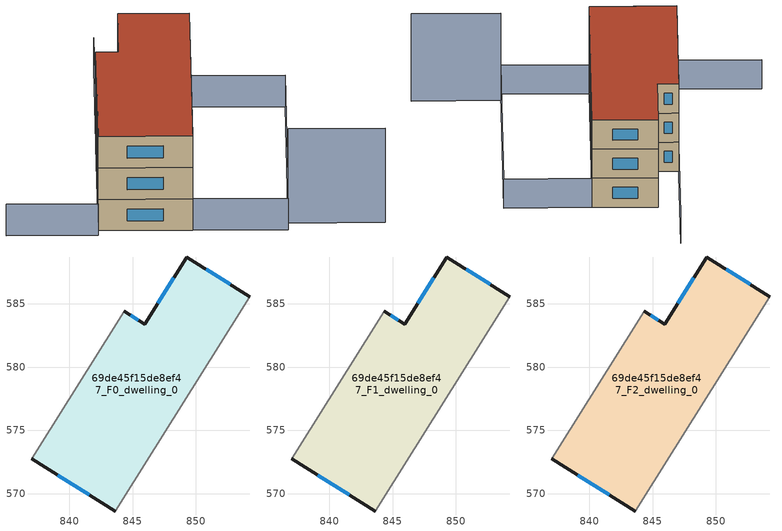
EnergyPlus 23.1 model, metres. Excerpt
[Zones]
69de45f15de8ef47_F0_dwelling_0
 floor ground (EU_floor_Construction): 854.28,585.57 843.63,568.62 837.02,572.75 844.36,584.41 845.96,583.4 849.28,588.7 z0
 wall outside (EU_wall_Construction): 854.28,585.57 849.28,588.7 845.96,583.4 844.36,584.41 / 837.02,572.75 843.63,568.62 z0:3
 wall adiabatic (EU_wall_Construction): 844.36,584.41 837.02,572.75 / 843.63,568.62 854.28,585.57 z0:3
 window (EU_Window_Construction): 845.46,583.72 844.86,584.09 / 848.25,587.05 846.99,585.06 / 852.72,586.54 850.84,587.73 / 839.08,571.46 841.57,569.91 z0.93:2.07
69de45f15de8ef47_F1_dwelling_0
 floor to 69de45f15de8ef47_F0_dwelling_0 (EU_floor_Construction): 854.28,585.57 843.63,568.62 837.02,572.75 844.36,584.41 845.96,583.4 849.28,588.7 z3
 wall outside (EU_wall_Construction): 854.28,585.57 849.28,588.7 845.96,583.4 844.36,584.41 / 837.02,572.75 843.63,568.62 z3:6
 wall adiabatic (EU_wall_Construction): 844.36,584.41 837.02,572.75 / 843.63,568.62 854.28,585.57 z3:6
 window (EU_Window_Construction): 845.46,583.72 844.86,584.09 / 848.25,587.05 846.99,585.06 / 852.72,586.54 850.84,587.73 / 839.08,571.46 841.57,569.91 z3.93:5.07
69de45f15de8ef47_F2_dwelling_0
 floor to 69de45f15de8ef47_F1_dwelling_0 (EU_floor_Construction): 854.28,585.57 843.63,568.62 837.02,572.75 844.36,584.41 845.96,583.4 849.28,588.7 z6
 wall outside (EU_wall_Construction): 854.28,585.57 849.28,588.7 845.96,583.4 844.36,584.41 / 837.02,572.75 843.63,568.62 z6:9
 wall adiabatic (EU_wall_Construction): 844.36,584.41 837.02,572.75 / 843.63,568.62 854.28,585.57 z6:9
 window (EU_Window_Construction): 845.46,583.72 844.86,584.09 / 848.25,587.05 846.99,585.06 / 852.72,586.54 850.84,587.73 / 839.08,571.46 841.57,569.91 z6.93:8.07
 roof outside (EU_roof_Construction): 843.63,568.62 854.28,585.57 849.28,588.7 845.96,583.4 844.36,584.41 837.02,572.75 z9
shading: 857.63,561.06 850.87,565.31 z0:9; 851.08,595.09 836.66,572.16 / 836.66,572.16 830.23,576.2 / 843.63,568.62 854.28,585.57 / 854.28,585.57 860.97,581.37 / 860.97,581.37 850.32,564.42 / 850.32,564.42 843.63,568.62 z0:3
[Building]
EU S2 Campaign: North Axis=0; Terrain=City; Solar Distribution=FullExterior
[Site:Location]
Montreal-Trudeau.Intl.AP: Latitude=45.4667; Longitude=-73.75; Time Zone=-5; Elevation=36
[SizingPeriod:WeatherFileDays]
AnnualSizingPeriod: Begin Month=1; Begin Day of Month=1; End Month=12; End Day of Month=31; Day of Week for Start Day=Monday; Use Weather File Daylight Saving Period=No; Use Weather File Rain and Snow Indicators=No
[MATERIAL]
EU_InternalMass_Material: Roughness=MediumRough; Thickness=0.1; Conductivity=1; Density=1800; Specific Heat=900; Thermal Absorptance=0.9; Solar Absorptance=0.7; Visible Absorptance=0.7
[MATERIAL:NOMASS] Roughness=MediumRough; Thermal Absorptance=0.9; Solar Absorptance=0.7; Visible Absorptance=0.7
Name | Thermal Resistance
EU_wall_NoMass; EU_floor_NoMass | 1.36485
EU_roof_NoMass | 2.55992
[WINDOWMATERIAL:SIMPLEGLAZINGSYSTEM]
EU_Window_SimpleGlazing: UFactor=3.92339; Solar Heat Gain Coefficient=0.8; Visible Transmittance=0.8
[CONSTRUCTION]
EU_wall_Construction: EU_wall_NoMass
EU_roof_Construction: EU_roof_NoMass
EU_floor_Construction: EU_floor_NoMass
EU_Window_Construction: EU_Window_SimpleGlazing
EU_InternalMass_Construction: EU_InternalMass_Material
[ZONE] Type=1; Multiplier=1; Ceiling Height=autocalculate; Floor Area=autocalculate; Part of Total Floor Area=Yes
Name | Volume
69de45f15de8ef47_F0_dwelling_0 | 432.143
69de45f15de8ef47_F1_dwelling_0; 69de45f15de8ef47_F2_dwelling_0 | 432.144
[INTERNALMASS] Construction=EU_InternalMass_Construction; Surface Area=144.048
Name | Zone or ZoneList
69de45f15de8ef47_F0_dwelling_0_EU_InternalMass | 69de45f15de8ef47_F0_dwelling_0
69de45f15de8ef47_F1_dwelling_0_EU_InternalMass | 69de45f15de8ef47_F1_dwelling_0
69de45f15de8ef47_F2_dwelling_0_EU_InternalMass | 69de45f15de8ef47_F2_dwelling_0
[OTHEREQUIPMENT] Fuel Type=Electricity; Design Level Calculation Method=Watts/Area; Power per Zone Floor Area=1; Fraction Latent=0; Fraction Radiant=0; Fraction Lost=0; Carbon Dioxide Generation Rate=0; EndUse Subcategory=EU_Step8_InternalGains
Name | Zone or ZoneList or Space or SpaceList | Schedule
EU_Step8_InternalGain_69de45f15de8ef47_F0_dwelling_0_f000 | 69de45f15de8ef47_F0_dwelling_0 | EU_Step8_GainSchedule_69de45f15de8ef47_F0_dwelling_0_f000
EU_Step8_InternalGain_69de45f15de8ef47_F1_dwelling_0_f000 | 69de45f15de8ef47_F1_dwelling_0 | EU_Step8_GainSchedule_69de45f15de8ef47_F1_dwelling_0_f000
EU_Step8_InternalGain_69de45f15de8ef47_F2_dwelling_0_f000 | 69de45f15de8ef47_F2_dwelling_0 | EU_Step8_GainSchedule_69de45f15de8ef47_F2_dwelling_0_f000
[ZONEVENTILATION:DESIGNFLOWRATE] Schedule=EU_AlwaysOn; Design Flow Rate Calculation Method=AirChanges/Hour; Air Changes per Hour=0.860309; Ventilation Type=Natural; Fan Pressure Rise=0; Fan Total Efficiency=1; Constant Term Coefficient=1; Temperature Term Coefficient=0; Velocity Term Coefficient=0; Velocity Squared Term Coefficient=0; Minimum Indoor Temperature=-100; Maximum Indoor Temperature=100; Delta Temperature=-100; Minimum Outdoor Temperature=-100; Maximum Outdoor Temperature=100; Maximum Wind Speed=40
Name | Zone or ZoneList or Space or SpaceList
EU_ConstantAir_69de45f15de8ef47_F0_dwelling_0 | 69de45f15de8ef47_F0_dwelling_0
EU_ConstantAir_69de45f15de8ef47_F1_dwelling_0 | 69de45f15de8ef47_F1_dwelling_0
EU_ConstantAir_69de45f15de8ef47_F2_dwelling_0 | 69de45f15de8ef47_F2_dwelling_0
[HVACTEMPLATE:THERMOSTAT] Constant Heating Setpoint=20; Constant Cooling Setpoint=50
EU_HeatOnly_69de45f15de8ef47_F0_dwelling_0; EU_HeatOnly_69de45f15de8ef47_F1_dwelling_0; EU_HeatOnly_69de45f15de8ef47_F2_dwelling_0
[HVACTEMPLATE:ZONE:IDEALLOADSAIRSYSTEM] System Availability Schedule=EU_AlwaysOn; Maximum Heating Supply Air Temperature=50; Minimum Cooling Supply Air Temperature=13; Maximum Heating Supply Air Humidity Ratio=0.0156; Minimum Cooling Supply Air Humidity Ratio=0.0077; Heating Limit=NoLimit; Cooling Limit=NoLimit; Heating Availability Schedule=EU_AlwaysOn; Cooling Availability Schedule=EU_CoolingOff; Dehumidification Control Type=ConstantSensibleHeatRatio; Cooling Sensible Heat Ratio=0.7; Dehumidification Setpoint=60; Humidification Control Type=None; Humidification Setpoint=30; Outdoor Air Method=None; Outdoor Air Flow Rate per Person=0.00944; Outdoor Air Flow Rate per Zone Floor Area=0; Outdoor Air Flow Rate per Zone=0; Demand Controlled Ventilation Type=None; Outdoor Air Economizer Type=NoEconomizer; Heat Recovery Type=None; Sensible Heat Recovery Effectiveness=0.7; Latent Heat Recovery Effectiveness=0.65
Name | Template Thermostat
69de45f15de8ef47_F0_dwelling_0 | EU_HeatOnly_69de45f15de8ef47_F0_dwelling_0
69de45f15de8ef47_F1_dwelling_0 | EU_HeatOnly_69de45f15de8ef47_F1_dwelling_0
69de45f15de8ef47_F2_dwelling_0 | EU_HeatOnly_69de45f15de8ef47_F2_dwelling_0
[SIZING:ZONE] Zone Cooling Design Supply Air Temperature Input Method=SupplyAirTemperature; Zone Cooling Design Supply Air Temperature=13; Zone Heating Design Supply Air Temperature Input Method=SupplyAirTemperature; Zone Heating Design Supply Air Temperature=50; Zone Cooling Design Supply Air Humidity Ratio=0.008; Zone Heating Design Supply Air Humidity Ratio=0.008; Cooling Design Air Flow Method=DesignDay; Cooling Design Air Flow Rate=0; Cooling Minimum Air Flow per Zone Floor Area=0.000762; Cooling Minimum Air Flow=0; Cooling Minimum Air Flow Fraction=0.2; Heating Design Air Flow Method=DesignDay; Heating Design Air Flow Rate=0; Heating Maximum Air Flow per Zone Floor Area=0.002032; Heating Maximum Air Flow=0.141576; Heating Maximum Air Flow Fraction=0.3; Account for Dedicated Outdoor Air System=No; Dedicated Outdoor Air System Control Strategy=NeutralSupplyAir; Dedicated Outdoor Air Low Setpoint Temperature for Design=autosize; Dedicated Outdoor Air High Setpoint Temperature for Design=autosize; Zone Load Sizing Method=Sensible Load Only No Latent Load; Zone Latent Cooling Design Supply Air Humidity Ratio Input Method=HumidityRatioDifference; Zone Cooling Design Supply Air Humidity Ratio Difference=0.005; Zone Latent Heating Design Supply Air Humidity Ratio Input Method=HumidityRatioDifference; Zone Humidification Design Supply Air Humidity Ratio Difference=0.005
69de45f15de8ef47_F0_dwelling_0; 69de45f15de8ef47_F1_dwelling_0; 69de45f15de8ef47_F2_dwelling_0
[SCHEDULE:CONSTANT]
Name | Hourly Value
EU_AlwaysOn | 1
EU_CoolingOff | 0
[SCHEDULE:FILE] Column Number=1; Rows to Skip at Top=0; Number of Hours of Data=8760; Column Separator=Comma; Interpolate to Timestep=No; Minutes per Item=60; Adjust Schedule for Daylight Savings=Yes
Name | File
EU_Step8_GainSchedule_69de45f15de8ef47_F0_dwelling_0_f000 | ../../schedules/69de45f15de8ef47/69de45f15de8ef47_F0_dwelling_0_f000_gain.csv
EU_Step8_GainSchedule_69de45f15de8ef47_F1_dwelling_0_f000 | ../../schedules/69de45f15de8ef47/69de45f15de8ef47_F1_dwelling_0_f000_gain.csv
EU_Step8_GainSchedule_69de45f15de8ef47_F2_dwelling_0_f000 | ../../schedules/69de45f15de8ef47/69de45f15de8ef47_F2_dwelling_0_f000_gain.csv
